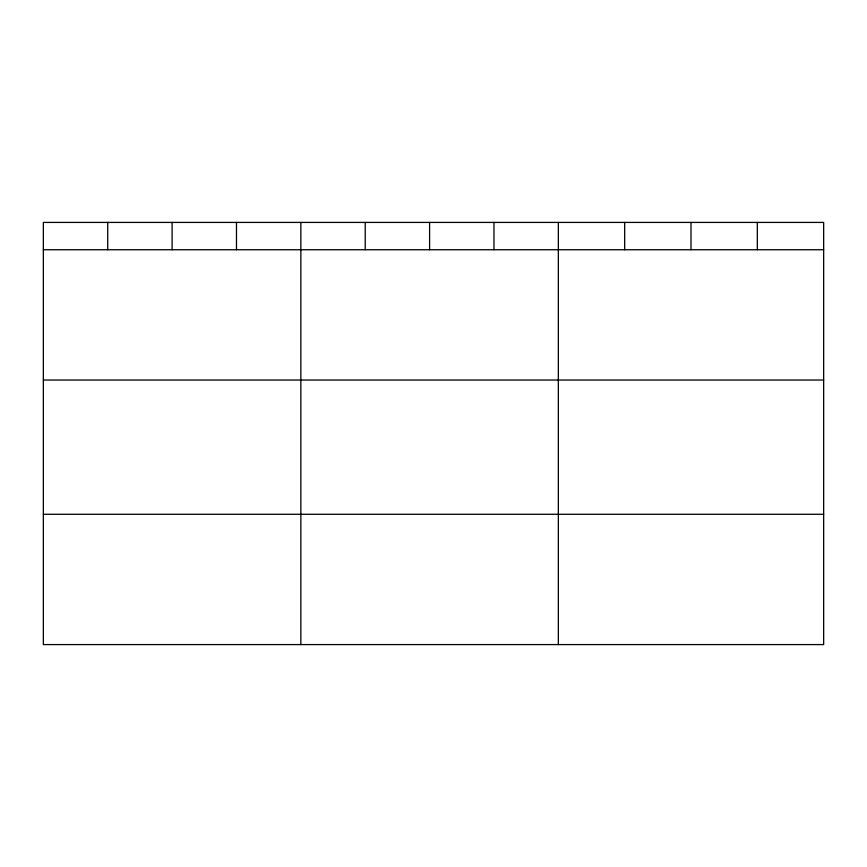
<?xml version="1.0" encoding="UTF-8"?>
<svg xmlns="http://www.w3.org/2000/svg" width="867" height="867" viewBox="0 0 867 867"><rect width="100%" height="100%" fill="white"/><g stroke="black" fill="none" stroke-linecap="round" stroke-linejoin="round"><path stroke-width="1.3" d="M823.65 380.039L823.65 222.418L43.35 222.418L43.35 644.582L823.65 644.582L823.65 380.039L43.35 380.039M43.35 249.739L823.65 249.739M43.35 514.283L823.65 514.283M757.324 222.418L757.324 249.739M690.999 222.418L690.999 249.739M624.673 222.418L624.673 249.739M558.348 222.418L558.348 644.582M493.973 222.418L493.973 249.739M429.598 222.418L429.598 249.739M365.224 222.418L365.224 249.739M300.849 222.418L300.849 644.582M236.474 222.418L236.474 249.739M172.1 222.418L172.1 249.739M107.725 222.418L107.725 249.739"/></g></svg>
